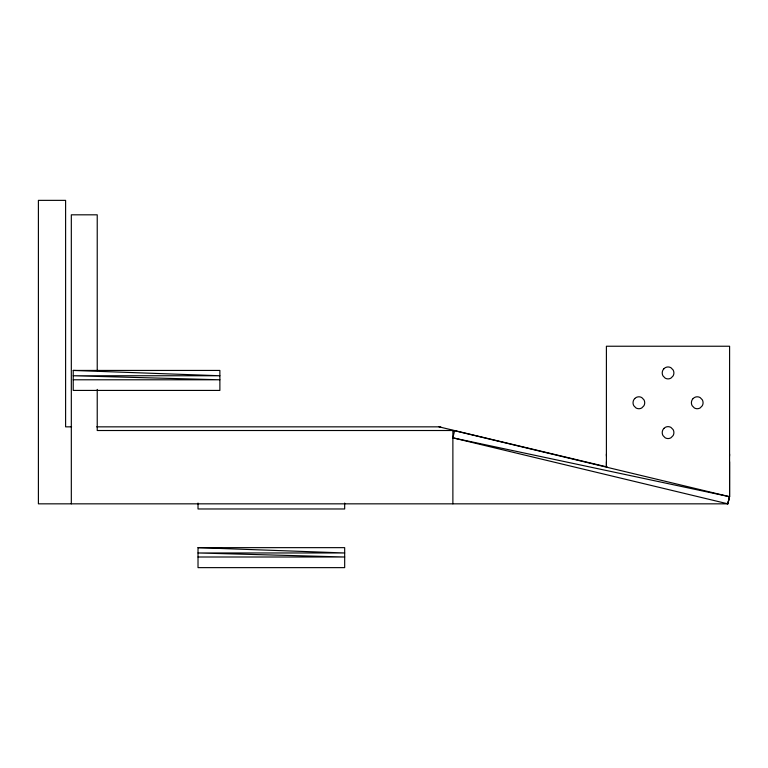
<?xml version="1.0" encoding="UTF-8"?>
<svg xmlns="http://www.w3.org/2000/svg" width="768" height="768" viewBox="0 0 768 768"><rect width="100%" height="100%" fill="white"/><g stroke="black" fill="none" stroke-linecap="round" stroke-linejoin="round"><path stroke-width="1.15" d="M729.6 461.731L729.59 496.349L727.776 503.837L729.571 496.349L729.6 346.234L606.403 346.234L606.403 466.79L606.442 461.693M729.571 456.125L729.6 454.032M727.862 503.837L452.88 437.846L454.589 430.714L729.571 496.704L727.862 503.837L38.4 503.837L38.4 200.362L65.606 200.362L65.606 426.845L71.587 426.845M73.219 370.435L219.878 370.435L219.878 390.422L73.219 390.422L73.219 370.435L219.878 375.754L73.219 375.754L219.878 379.786L73.219 379.786M96.73 426.845L439.037 426.845L607.325 467.011M198.019 547.651L344.678 547.651L344.678 567.638L198.019 567.638L198.019 547.651L344.678 552.97L198.019 552.97L344.678 557.002L198.019 557.002M439.046 426.874L440.832 427.056M452.88 437.846L729.571 496.704M606.403 454.032L606.442 456.115M452.88 503.837L452.88 430.512L97.229 430.512L97.229 389.386M344.678 503.059L344.678 508.973L198.019 508.973L198.019 503.059M97.229 370.598L97.229 214.819L71.318 214.819L71.318 503.837M634.752 398.544L633.821 399.773A6.077 6.077 0 0 0 633.821 405.744L635.962 407.933A5.731 5.731 0 0 0 641.798 407.933L643.93 405.744A6.077 6.077 0 0 0 643.93 399.782L641.798 397.594A5.731 5.731 0 0 0 635.962 397.594L634.752 398.544M663.936 368.707L663.005 369.946A6.077 6.077 0 0 0 663.005 375.907L665.136 378.096A5.731 5.731 0 0 0 670.973 378.096L673.114 375.907A6.077 6.077 0 0 0 673.114 369.946L670.973 367.757A5.731 5.731 0 0 0 665.136 367.757L663.936 368.707M663.936 428.381L663.005 429.61A6.077 6.077 0 0 0 663.005 435.581L665.136 437.77A5.731 5.731 0 0 0 670.973 437.77L673.114 435.581A6.077 6.077 0 0 0 673.114 429.61L670.973 427.43A5.731 5.731 0 0 0 665.136 427.43L663.936 428.381M693.11 398.544L692.189 399.773A6.077 6.077 0 0 0 692.189 405.744L694.32 407.933A5.731 5.731 0 0 0 700.157 407.933L702.288 405.744A6.077 6.077 0 0 0 702.288 399.782L700.157 397.594A5.731 5.731 0 0 0 694.32 397.594L693.11 398.544M454.589 430.714L452.88 430.541L454.589 430.714"/></g></svg>
